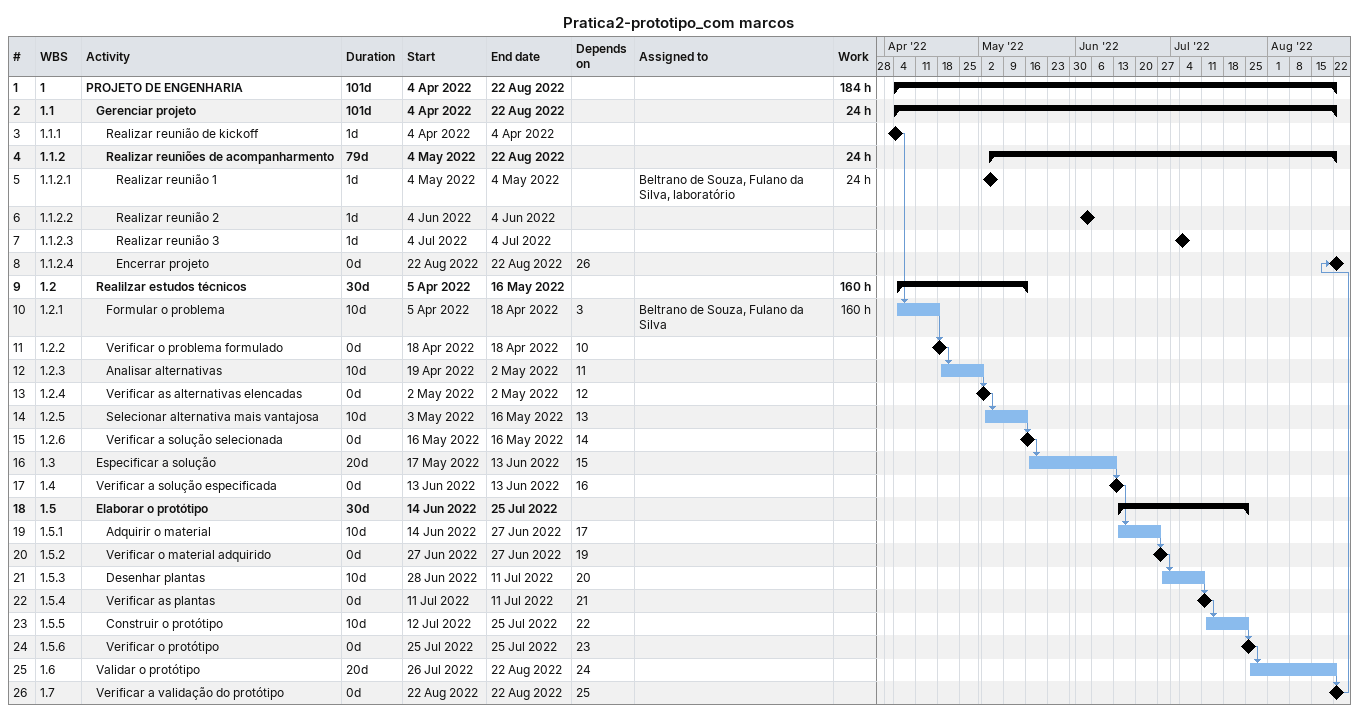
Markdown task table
Pratica2-prototipo_com marcos

| ID | WBS | Task | Duration | Start | Finish | Predecessors | Resources | Work (h) |
|---|---|---|---|---|---|---|---|---|
| 1 | 1 | **PROJETO DE ENGENHARIA** | 101d | 2022-04-04 | 2022-08-22 |  |  | 184 |
| 2 | 1.1 | **Gerenciar projeto** | 101d | 2022-04-04 | 2022-08-22 |  |  | 24 |
| 3 | 1.1.1 | Realizar reunião de kickoff | 1d | 2022-04-04 | 2022-04-04 |  |  |  |
| 4 | 1.1.2 | **Realizar reuniões de acompanharmento** | 79d | 2022-05-04 | 2022-08-22 |  |  | 24 |
| 5 | 1.1.2.1 | Realizar reunião 1 | 1d | 2022-05-04 | 2022-05-04 |  | Beltrano de Souza, Fulano da Silva, laboratório | 24 |
| 6 | 1.1.2.2 | Realizar reunião 2 | 1d | 2022-06-04 | 2022-06-04 |  |  |  |
| 7 | 1.1.2.3 | Realizar reunião 3 | 1d | 2022-07-04 | 2022-07-04 |  |  |  |
| 8 | 1.1.2.4 | Encerrar projeto | 0d | 2022-08-22 | 2022-08-22 | 26 |  |  |
| 9 | 1.2 | **Realilzar estudos técnicos** | 30d | 2022-04-05 | 2022-05-16 |  |  | 160 |
| 10 | 1.2.1 | Formular o problema | 10d | 2022-04-05 | 2022-04-18 | 3 | Beltrano de Souza, Fulano da Silva | 160 |
| 11 | 1.2.2 | Verificar o problema formulado | 0d | 2022-04-18 | 2022-04-18 | 10 |  |  |
| 12 | 1.2.3 | Analisar alternativas | 10d | 2022-04-19 | 2022-05-02 | 11 |  |  |
| 13 | 1.2.4 | Verificar as alternativas elencadas | 0d | 2022-05-02 | 2022-05-02 | 12 |  |  |
| 14 | 1.2.5 | Selecionar alternativa mais vantajosa | 10d | 2022-05-03 | 2022-05-16 | 13 |  |  |
| 15 | 1.2.6 | Verificar a solução selecionada | 0d | 2022-05-16 | 2022-05-16 | 14 |  |  |
| 16 | 1.3 | Especificar a solução | 20d | 2022-05-17 | 2022-06-13 | 15 |  |  |
| 17 | 1.4 | Verificar a solução especificada | 0d | 2022-06-13 | 2022-06-13 | 16 |  |  |
| 18 | 1.5 | **Elaborar o protótipo** | 30d | 2022-06-14 | 2022-07-25 |  |  |  |
| 19 | 1.5.1 | Adquirir o material | 10d | 2022-06-14 | 2022-06-27 | 17 |  |  |
| 20 | 1.5.2 | Verificar o material adquirido | 0d | 2022-06-27 | 2022-06-27 | 19 |  |  |
| 21 | 1.5.3 | Desenhar plantas | 10d | 2022-06-28 | 2022-07-11 | 20 |  |  |
| 22 | 1.5.4 | Verificar as plantas | 0d | 2022-07-11 | 2022-07-11 | 21 |  |  |
| 23 | 1.5.5 | Construir o protótipo | 10d | 2022-07-12 | 2022-07-25 | 22 |  |  |
| 24 | 1.5.6 | Verificar o protótipo | 0d | 2022-07-25 | 2022-07-25 | 23 |  |  |
| 25 | 1.6 | Validar o protótipo | 20d | 2022-07-26 | 2022-08-22 | 24 |  |  |
| 26 | 1.7 | Verificar a validação do protótipo | 0d | 2022-08-22 | 2022-08-22 | 25 |  |  |
